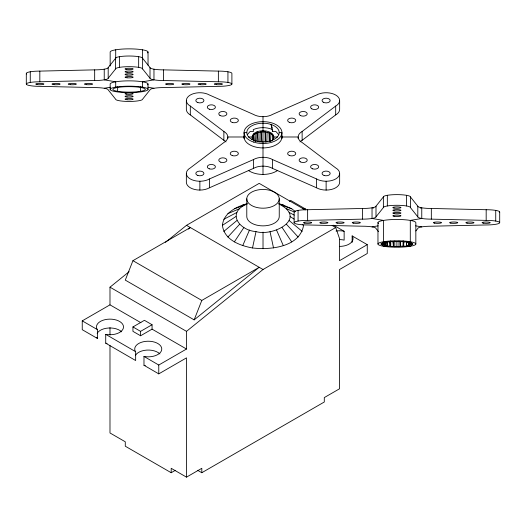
<?xml version="1.0" encoding="UTF-8"?>
<svg xmlns="http://www.w3.org/2000/svg" width="526" height="526" viewBox="0 0 526 526"><rect width="100%" height="100%" fill="white"/><g stroke="black" fill="none" stroke-linecap="round" stroke-linejoin="round"><path stroke-width="0.79" d="M389.753 241.973L390.147 245.984L390.752 246.516L393.409 246.214L394.802 246.701L396.9 246.293L398.997 246.701L400.398 246.214L406.683 246.161L406.48 241.552M400.51 241.309L400.398 246.214L400.168 241.322M266.853 142.105L267.109 132.322M408.709 241.888L408.597 245.149L409.649 245.662L406.447 245.622L406.71 241.519M403.837 241.894L403.652 245.984L403.554 241.099M270.528 141.343L270.943 133.236M410.043 242.966L409.945 244.597L411.746 245.044L408.597 245.149L408.84 241.947M410.083 242.992L409.945 244.597L412.831 244.36L410.405 244.005L412.831 243.65L409.945 243.413L411.746 242.966L408.597 242.867L409.649 242.355L406.447 242.394L406.683 241.848L403.652 242.032L403.054 241.493L400.398 241.802L398.997 241.316L396.9 241.723L394.802 241.316L393.409 241.802L390.752 241.493L390.147 242.032L387.116 241.848L387.353 242.394L384.151 242.355L385.21 242.867L382.054 242.966L383.862 243.413L380.969 243.65L383.401 244.005L380.969 244.36L383.862 244.597L383.724 242.992M278.655 134.571L275.749 131.342L272.547 131.48L272.705 130.244M247.233 203.667C236.509 206.659 223.557 212.82 222.439 225.332C223.997 239.79 240.093 245.747 252.513 247.963L256.017 231.585C273.119 236.825 307.69 218.698 279.345 204.213M256.017 231.585C239.396 230.519 226.121 212.629 246.687 204.213M252.513 247.963C270.305 250.1 299.827 247.174 303.594 225.332L302.24 224.451M188.413 229.086L190.327 227.541L132.94 260.672L125.287 280.115L194.153 319.874L259.193 267.3L201.806 300.431L194.153 319.874M242.729 245.622L249.488 230.026M389.97 241.894L390.147 245.984L387.116 246.161L387.097 241.519M234.326 241.901L243.886 227.541M247.345 134.571L250.251 131.342L253.453 131.48L253.216 129.633C259.147 127.042 266.222 127.022 272.225 129.383M26.3 73.397L26.3 84.061A13.525 2.288 0 0 1 39.825 81.773L94.667 80.524A13.525 2.288 0 0 0 108.192 78.236L108.192 67.571L115.575 58.301A13.525 2.288 0 0 1 129.1 56.012A13.525 2.288 0 0 1 142.625 58.301L150.002 67.571L150.002 78.236A13.525 2.288 0 0 0 163.533 80.524L218.369 81.773A13.525 2.288 0 0 1 231.894 84.061L231.894 73.397A13.525 2.288 0 0 0 218.369 71.109L163.533 69.859A13.525 2.288 0 0 1 150.002 67.571M108.192 78.236L115.575 68.965L115.575 58.301M375.998 206.192A13.525 2.288 0 0 1 362.467 208.474L307.631 209.723A13.525 2.288 0 0 0 294.106 212.011L294.106 222.676A13.525 2.288 0 0 1 307.631 220.387L362.467 219.138A13.525 2.288 0 0 0 375.998 216.857L375.998 206.192L383.375 196.915A13.525 2.288 0 0 1 396.9 194.627A13.525 2.288 0 0 1 410.425 196.915L417.808 206.192L417.808 216.857A13.525 2.288 0 0 0 431.333 219.138L486.175 220.387A13.525 2.288 0 0 1 499.7 222.676L499.7 212.011M375.998 216.857L383.375 207.579L383.375 196.915M415.842 230.973L417.808 228.501A13.525 2.288 0 0 1 431.333 226.213L486.175 224.964A13.525 2.288 0 0 0 499.7 222.676M227.876 237.048L239.586 224.306M223.82 231.401L236.884 220.539M140.902 322.701L109.987 304.85L109.987 287.183L129.113 271.718M165.46 242.341L186.5 225.332L259.193 183.37L305.244 209.953M175.375 470.31L171.2 472.723L171.2 468.304L186.5 477.141L186.5 357.864L158.767 373.874L158.767 365.037L186.5 349.027L186.5 331.354L263.02 269.509L335.706 227.541L339.533 238.587L339.533 260.672L367.266 244.662L367.266 253.499L339.533 269.509L339.533 388.786L324.292 397.584L324.292 402.002L201.806 472.723L197.631 470.31M190.313 106.068L223.872 131.467A13.525 7.811 0 0 1 223.872 142.513L190.313 167.912A13.525 7.811 0 0 0 190.313 178.958A13.525 7.811 0 0 0 209.44 178.958L253.433 159.582A13.525 7.811 0 0 1 272.567 159.582L316.56 178.958A13.525 7.811 0 0 0 335.687 178.958A13.525 7.811 0 0 0 335.687 167.912L302.128 142.513A13.525 7.811 0 0 1 302.128 131.467L335.687 106.068A13.525 7.811 0 0 0 335.687 95.022A13.525 7.811 0 0 0 316.56 95.022L272.567 114.398A13.525 7.811 0 0 1 253.433 114.398L209.44 95.022A13.525 7.811 0 0 0 190.313 95.022A13.525 7.811 0 0 0 190.313 106.068L190.313 114.905L223.872 140.304A13.525 7.811 0 0 1 226.022 141.921M299.978 141.921A13.525 7.811 0 0 1 302.128 140.304L335.687 114.905A13.525 7.811 0 0 0 339.651 109.382L339.651 100.545M222.439 225.332L235.964 216.502M158.767 373.874L143.979 365.274L143.979 356.437A13.525 7.811 0 0 0 161.627 350.165A13.525 7.811 0 0 0 147.865 341.223A13.525 7.811 0 0 0 134.991 350.599L135.655 351.697L135.655 360.534L105.719 343.182L105.719 334.352A13.525 7.811 0 0 0 123.367 328.079A13.525 7.811 0 0 0 109.605 319.131A13.525 7.811 0 0 0 96.738 328.513L97.395 329.611L97.395 338.448L82.247 329.697L82.247 320.867L109.987 304.85M289.333 201.307L290.753 200.485L305.882 209.223L304.778 208.953A13.525 7.811 0 0 0 302.687 208.737M152.067 329.144L140.593 335.772L132.94 331.354L132.94 326.942L144.42 320.314L152.067 324.733L152.067 329.144L186.5 349.027M132.94 326.942L140.593 331.354L152.067 324.733M186.5 477.141L201.806 468.304L201.806 472.723M223.82 219.27L236.884 212.458M186.349 173.435L186.349 182.272A13.525 7.811 0 0 0 194.699 189.485A13.525 7.811 0 0 0 209.44 187.795L253.433 168.419A13.525 7.811 0 0 1 272.567 168.419L316.56 187.795A13.525 7.811 0 0 0 331.301 189.485A13.525 7.811 0 0 0 339.651 182.272L339.651 173.435M227.876 213.622L239.586 208.69M234.326 208.769L243.886 205.456M242.729 205.048L247.246 203.963M128.397 86.481L122.946 86.573M104.233 88.263L110.355 87.231M115.707 91.656L117.64 91.333A16.207 2.742 0 0 0 144.755 90.104A16.207 2.742 0 0 0 124.905 86.744A16.207 2.742 0 0 0 117.64 91.333L117.64 86.757M140.56 87.454L142.487 87.125L142.487 81.793L153.967 79.853L153.967 69.189M420.241 208.066L421.767 207.809L421.767 218.474L410.293 220.414L410.293 241.743L406.447 242.394M372.033 226.884L378.155 225.845M383.513 246.273L387.353 245.622L386.932 241.592M135.248 86.573L129.797 86.481M26.76 73.988A13.525 2.288 0 0 1 39.825 71.109L94.667 69.859A13.525 2.288 0 0 0 108.192 67.571M387.353 245.622L384.151 245.662L385.21 245.149L384.96 241.947M246.793 132.572L244.064 132.572L244.064 138.601M279.207 132.572L281.936 132.572L281.936 138.601M244.064 136.99L227.83 136.99L227.83 138.601M248.331 136.99L252.178 136.99M273.822 136.99L277.669 136.99M281.936 136.99L298.17 136.99L298.17 138.601M417.808 206.192A13.525 2.288 0 0 0 431.333 208.474L486.175 209.723A13.525 2.288 0 0 1 499.24 212.603M147.845 87.231L153.967 88.263M117.64 87.454L115.707 87.125L115.707 81.793L104.233 79.853L104.233 69.189M142.487 91.656L140.56 91.333L140.56 86.757M373.565 208.066L372.033 207.809L372.033 218.474L383.513 220.414L383.513 241.743L387.353 242.394M415.645 225.845L421.767 226.884M406.447 245.622L410.293 246.273M278.787 203.963L283.304 205.048L291.706 208.769L295.579 211.682M339.533 239.613A13.525 7.811 0 0 1 343.031 239.882L344.142 240.145L344.142 231.309L343.031 231.045A13.525 7.811 0 0 0 336.029 231.045M278.8 203.667L283.304 205.048M282.146 205.456L291.706 208.769M286.446 208.69L294.501 212.077M289.149 212.458L294.225 215.108M333.583 225.213L344.142 231.309M352.137 242.355L352.137 235.924L367.266 244.662M332.162 225.496L335.706 227.541M186.5 225.332L263.02 269.509M132.94 260.672L201.806 300.431M109.987 287.183L186.5 331.354M82.247 320.867L97.395 329.611M171.2 472.723L125.287 446.212L125.287 441.801L109.987 432.964L109.987 345.549M105.719 334.352L135.655 351.697M143.979 356.437L158.767 365.037M290.069 216.502L294.126 219.151M289.149 220.539L302.213 231.401M286.446 224.306L298.157 237.048M410.425 196.915L410.425 207.579L417.808 216.857M378.457 231.591L375.998 228.501A13.525 2.288 0 0 0 362.467 226.213L307.631 224.964A13.525 2.288 0 0 1 294.106 222.676M142.625 58.301L142.625 68.965L150.002 78.236M352.137 235.924L352.598 236.569A13.525 7.811 0 0 1 339.533 246.398M282.146 227.541L291.706 241.901M96.738 337.344L97.395 338.448M276.545 230.026L283.304 245.622M272.304 128.153L271.107 124.471L272.547 131.48M270.016 231.585L273.52 247.963M253.598 133.985L254.354 140.488M384.874 241.907L385.21 245.149L382.054 245.044L383.862 244.597L383.704 242.973M257.089 131.927L258.056 141.547M392.988 241.421L393.409 246.214L393.29 241.309M261.159 132.144L261.922 141.895M265.222 131.355L265.775 142.02M255.057 133.236L255.472 141.343M258.891 132.322L259.147 142.105M269.22 132.73L269.417 141.533M495.735 210.393L495.735 221.058M486.175 209.723L486.175 220.387M431.333 208.474L431.333 219.138M415.836 244.005A18.936 3.202 0 0 0 387.432 241.23A18.936 3.202 0 0 0 387.432 246.779A18.936 3.202 0 0 0 415.836 244.005L415.836 222.676A18.936 3.202 0 0 0 394.428 219.5A18.936 3.202 0 0 0 378.608 223.504M406.683 241.322L406.683 246.161M406.466 195.297L406.466 205.962M403.054 240.869L403.054 246.516M398.997 241.053L398.997 246.701M396.9 241.447L396.9 246.293M394.802 241.053L394.802 246.701M390.752 240.869L390.752 246.516M387.34 195.297L387.34 205.962M387.116 241.322L387.116 246.161M377.964 222.676L377.964 244.005M362.467 208.474L362.467 219.138M335.687 106.068L335.687 114.905M326.127 181.246L326.127 190.083M316.56 178.958L316.56 187.795M307.631 209.723L307.631 220.387M302.128 131.467L302.128 140.304M298.064 210.393L298.064 221.058M279.247 198.828A16.234 9.369 0 0 1 254.9 206.942A16.234 9.369 0 0 1 254.9 190.714A16.234 9.369 0 0 1 279.247 198.828L279.247 216.502A16.234 9.369 0 0 1 263.02 225.871A16.234 9.369 0 0 1 246.786 216.502L246.786 198.828M272.547 134.222L272.547 140.777M272.567 159.582L272.567 168.419M269.148 132.802L269.148 140.994M265.097 131.355L265.097 142.007M263 116.687L263 131.848A10.822 6.246 0 0 1 273.658 139.18M263 132.006L263 174.428M263.02 232.117L263.02 248.765M260.903 131.355L260.903 142.007M256.852 132.802L256.852 140.994M253.453 134.222L253.453 140.777M253.433 159.582L253.433 168.419M227.936 71.779L227.936 82.444M223.872 131.467L223.872 140.304M218.369 71.109L218.369 81.773M209.44 178.958L209.44 187.795M199.873 181.246L199.873 190.083M186.349 100.545L186.349 109.382A13.525 7.811 0 0 0 190.313 114.905M163.533 69.859L163.533 80.524M148.036 52.067L148.036 65.191M148.036 84.061L148.036 89.394A18.936 3.202 0 0 1 119.632 92.168A18.936 3.202 0 0 1 119.632 86.619A18.936 3.202 0 0 1 148.036 89.394M142.487 49.799L142.487 58.827M140.593 331.354L140.593 335.772M138.66 56.683L138.66 67.348M119.534 56.683L119.534 67.348M115.707 49.799L115.707 58.827M110.164 66.013L110.164 52.067A18.936 3.202 0 0 1 131.572 48.892A18.936 3.202 0 0 1 147.392 52.896M110.164 89.394L110.164 84.061A18.936 3.202 0 0 1 131.572 80.886A18.936 3.202 0 0 1 147.392 84.89M109.987 327.573L109.987 334.93M94.667 69.859L94.667 80.524M39.825 71.109L39.825 81.773M30.265 71.779L30.265 82.444M26.3 84.061A13.525 2.288 0 0 0 39.825 86.349L94.667 87.592A13.525 2.288 0 0 1 108.192 89.88L115.575 99.158A13.525 2.288 0 0 0 129.1 101.446A13.525 2.288 0 0 0 142.625 99.158L150.002 89.88A13.525 2.288 0 0 1 163.533 87.592L218.369 86.349A13.525 2.288 0 0 0 231.894 84.061M115.575 68.965A13.525 2.288 0 0 1 129.1 66.677A13.525 2.288 0 0 1 142.625 68.965M383.375 207.579A13.525 2.288 0 0 1 396.9 205.291A13.525 2.288 0 0 1 410.425 207.579M281.772 135.563A18.936 10.934 0 0 1 263 147.924A18.936 10.934 0 0 1 244.228 135.563M255.347 141.409A10.822 6.246 0 0 1 255.347 132.572A10.822 6.246 0 0 1 270.653 132.572A10.822 6.246 0 0 1 270.653 141.409M252.342 139.18A10.822 6.246 0 0 1 263 131.848M277.715 170.378A18.936 10.934 0 0 1 248.285 170.378M145.34 365.491A13.525 7.811 0 0 1 143.979 365.274M135.406 355.398A13.525 7.811 0 0 1 146.833 350.092A13.525 7.811 0 0 1 159.917 353.919M107.08 343.399A13.525 7.811 0 0 1 105.719 343.182M97.152 333.313A13.525 7.811 0 0 1 108.58 328.007A13.525 7.811 0 0 1 121.657 331.827M54.027 84.653A4.057 0.684 0 0 0 60.115 84.061A4.057 0.684 0 0 0 54.027 83.463A4.057 0.684 0 0 0 54.027 84.653M70.26 84.653A4.057 0.684 0 0 0 76.349 84.061A4.057 0.684 0 0 0 70.26 83.463A4.057 0.684 0 0 0 70.26 84.653M86.494 84.653A4.057 0.684 0 0 0 92.576 84.061A4.057 0.684 0 0 0 86.494 83.463A4.057 0.684 0 0 0 86.494 84.653M36.958 84.548A4.057 0.684 0 0 0 43.743 84.239A4.057 0.684 0 0 0 38.773 83.397A4.057 0.684 0 0 0 36.958 84.548M200.11 84.653A4.057 0.684 0 0 0 206.199 84.061A4.057 0.684 0 0 0 200.11 83.463A4.057 0.684 0 0 0 200.11 84.653M183.041 84.548A4.057 0.684 0 0 0 189.827 84.239A4.057 0.684 0 0 0 184.856 83.397A4.057 0.684 0 0 0 183.041 84.548M166.808 84.548A4.057 0.684 0 0 0 173.593 84.239A4.057 0.684 0 0 0 168.629 83.397A4.057 0.684 0 0 0 166.808 84.548M216.344 84.653A4.057 0.684 0 0 0 222.426 84.061A4.057 0.684 0 0 0 216.344 83.463A4.057 0.684 0 0 0 216.344 84.653M127.068 97.008A4.057 0.684 0 0 0 133.157 96.409A4.057 0.684 0 0 0 127.068 95.817A4.057 0.684 0 0 0 127.068 97.008M126.227 94.154A4.057 0.684 0 0 0 133.019 93.845A4.057 0.684 0 0 0 128.048 93.003A4.057 0.684 0 0 0 126.227 94.154M127.068 99.749A4.057 0.684 0 0 0 133.157 99.158A4.057 0.684 0 0 0 127.068 98.559A4.057 0.684 0 0 0 127.068 99.749M127.068 72.299A4.057 0.684 0 0 0 133.157 71.707A4.057 0.684 0 0 0 127.068 71.115A4.057 0.684 0 0 0 127.068 72.299M127.068 75.047A4.057 0.684 0 0 0 133.157 74.455A4.057 0.684 0 0 0 127.068 73.857A4.057 0.684 0 0 0 127.068 75.047M127.068 77.789A4.057 0.684 0 0 0 133.157 77.197A4.057 0.684 0 0 0 127.068 76.605A4.057 0.684 0 0 0 127.068 77.789M126.227 69.445A4.057 0.684 0 0 0 133.019 69.143A4.057 0.684 0 0 0 128.048 68.301A4.057 0.684 0 0 0 126.227 69.445M394.033 216.298A4.057 0.684 0 0 0 400.819 215.995A4.057 0.684 0 0 0 395.854 215.154A4.057 0.684 0 0 0 394.033 216.298M394.033 213.556A4.057 0.684 0 0 0 400.819 213.247A4.057 0.684 0 0 0 395.854 212.405A4.057 0.684 0 0 0 394.033 213.556M394.033 210.808A4.057 0.684 0 0 0 400.819 210.505A4.057 0.684 0 0 0 395.854 209.664A4.057 0.684 0 0 0 394.033 210.808M394.033 208.066A4.057 0.684 0 0 0 400.819 207.757A4.057 0.684 0 0 0 395.854 206.915A4.057 0.684 0 0 0 394.033 208.066M353.452 223.162A4.057 0.684 0 0 0 360.244 222.853A4.057 0.684 0 0 0 355.274 222.011A4.057 0.684 0 0 0 353.452 223.162M337.225 223.162A4.057 0.684 0 0 0 344.011 222.853A4.057 0.684 0 0 0 339.04 222.011A4.057 0.684 0 0 0 337.225 223.162M320.991 223.162A4.057 0.684 0 0 0 327.783 222.853A4.057 0.684 0 0 0 322.813 222.011A4.057 0.684 0 0 0 320.991 223.162M304.758 223.162A4.057 0.684 0 0 0 311.55 222.853A4.057 0.684 0 0 0 306.579 222.011A4.057 0.684 0 0 0 304.758 223.162M434.607 223.162A4.057 0.684 0 0 0 441.399 222.853A4.057 0.684 0 0 0 436.429 222.011A4.057 0.684 0 0 0 434.607 223.162M450.841 223.162A4.057 0.684 0 0 0 457.633 222.853A4.057 0.684 0 0 0 452.662 222.011A4.057 0.684 0 0 0 450.841 223.162M467.075 223.162A4.057 0.684 0 0 0 473.86 222.853A4.057 0.684 0 0 0 468.89 222.011A4.057 0.684 0 0 0 467.075 223.162M483.302 223.162A4.057 0.684 0 0 0 490.094 222.853A4.057 0.684 0 0 0 485.123 222.011A4.057 0.684 0 0 0 483.302 223.162M209.322 109.204A4.057 2.341 0 0 0 215.41 107.172A4.057 2.341 0 0 0 209.322 105.141A4.057 2.341 0 0 0 209.322 109.204M251.54 139.193A16.207 9.356 0 0 0 278.655 134.998A16.207 9.356 0 0 0 258.805 123.538A16.207 9.356 0 0 0 251.54 139.193M253.532 142.04A18.936 10.934 0 0 0 281.936 132.572A18.936 10.934 0 0 0 253.532 123.104A18.936 10.934 0 0 0 253.532 142.04M219.96 115.457A4.057 2.341 0 0 0 226.752 114.405A4.057 2.341 0 0 0 221.781 111.538A4.057 2.341 0 0 0 219.96 115.457M232.275 122.453A4.057 2.341 0 0 0 238.363 120.428A4.057 2.341 0 0 0 232.275 118.396A4.057 2.341 0 0 0 232.275 122.453M197.848 102.577A4.057 2.341 0 0 0 203.93 100.545A4.057 2.341 0 0 0 197.848 98.52A4.057 2.341 0 0 0 197.848 102.577M312.622 168.839A4.057 2.341 0 0 0 318.703 166.808A4.057 2.341 0 0 0 312.622 164.783A4.057 2.341 0 0 0 312.622 168.839M300.3 161.837A4.057 2.341 0 0 0 307.092 160.792A4.057 2.341 0 0 0 302.121 157.918A4.057 2.341 0 0 0 300.3 161.837M289.662 155.584A4.057 2.341 0 0 0 295.75 153.559A4.057 2.341 0 0 0 289.662 151.527A4.057 2.341 0 0 0 289.662 155.584M324.095 175.467A4.057 2.341 0 0 0 330.183 173.435A4.057 2.341 0 0 0 324.095 171.41A4.057 2.341 0 0 0 324.095 175.467M209.322 168.839A4.057 2.341 0 0 0 215.41 166.808A4.057 2.341 0 0 0 209.322 164.783A4.057 2.341 0 0 0 209.322 168.839M220.802 162.212A4.057 2.341 0 0 0 226.89 160.187A4.057 2.341 0 0 0 220.802 158.155A4.057 2.341 0 0 0 220.802 162.212M232.275 155.584A4.057 2.341 0 0 0 238.363 153.559A4.057 2.341 0 0 0 232.275 151.527A4.057 2.341 0 0 0 232.275 155.584M197.848 175.467A4.057 2.341 0 0 0 203.93 173.435A4.057 2.341 0 0 0 197.848 171.41A4.057 2.341 0 0 0 197.848 175.467M311.78 108.829A4.057 2.341 0 0 0 318.565 107.777A4.057 2.341 0 0 0 313.595 104.911A4.057 2.341 0 0 0 311.78 108.829M300.3 115.457A4.057 2.341 0 0 0 307.092 114.405A4.057 2.341 0 0 0 302.121 111.538A4.057 2.341 0 0 0 300.3 115.457M289.662 122.453A4.057 2.341 0 0 0 295.75 120.428A4.057 2.341 0 0 0 289.662 118.396A4.057 2.341 0 0 0 289.662 122.453M323.253 102.202A4.057 2.341 0 0 0 330.045 101.15A4.057 2.341 0 0 0 325.075 98.283A4.057 2.341 0 0 0 323.253 102.202"/></g></svg>
